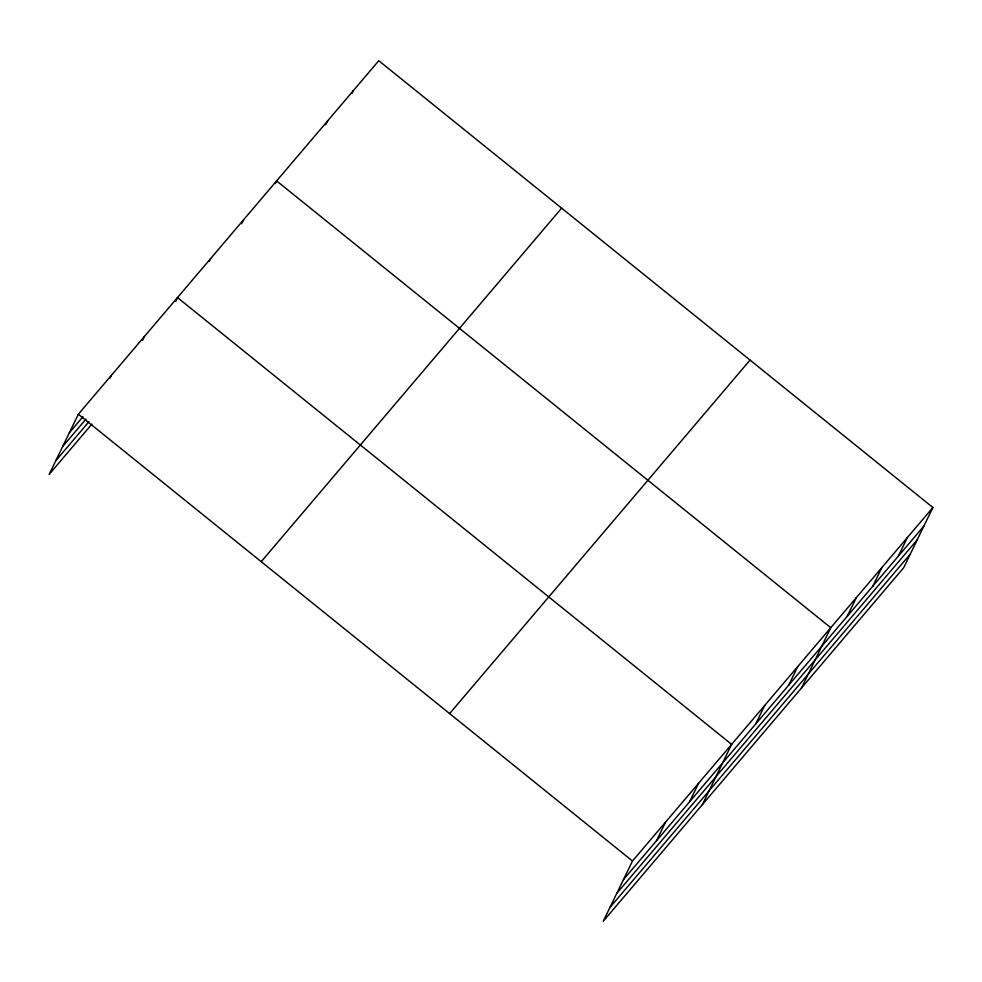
<?xml version="1.0" encoding="UTF-8"?>
<svg xmlns="http://www.w3.org/2000/svg" width="982" height="982" viewBox="0 0 982 982"><rect width="100%" height="100%" fill="white"/><g stroke="black" fill="none" stroke-linecap="round" stroke-linejoin="round"><path stroke-width="1.47" d="M932.9 507.522L632.494 861.03L603.23 921.288L903.649 567.768L932.9 507.522L378.77 60.712L78.351 414.232L49.1 474.478L91.866 424.15M110.119 377.996L111.396 375.345M142.513 340.423L144.452 336.458M175.557 301.548L177.496 297.571L731.627 744.368L702.376 804.626M209.252 261.335L210.541 258.683M241.646 223.773L243.585 219.796M275.341 183.56L276.629 180.909L830.76 627.719L801.508 687.965M325.766 124.788L327.693 120.811M351.949 93.413L353.225 90.761M656.541 840.69L665.538 822.143M689.585 801.803L698.583 783.255M755.674 724.029L764.671 705.493M788.718 685.141L797.715 666.606M847.294 616.205L856.292 597.67M872.826 586.156L881.836 567.621M898.358 556.107L907.368 537.571M69.354 432.767L82.954 416.761M62.676 446.528L85.999 419.081M55.79 460.718L88.834 421.83M261.224 561.679L561.63 208.159M449.633 713.583L750.039 360.075M623.484 879.577L923.902 526.057M616.806 893.338L917.213 539.83M609.92 907.515L910.326 554.008M78.351 414.232L632.494 861.03"/></g></svg>
